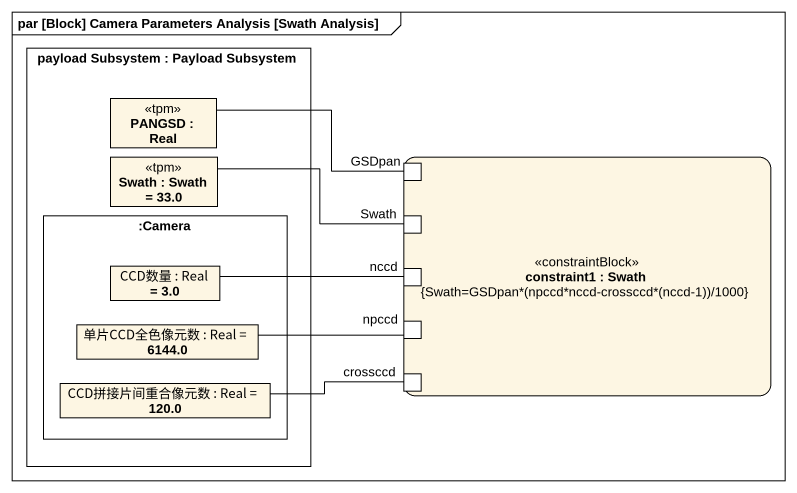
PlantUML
@startuml
mainframe par [Block] Camera Parameters Analysis [Swath Analysis]
rectangle "payload Subsystem : Payload Subsystem" as payload_Subsystem {
  rectangle "PANGSD : Real" as PANGSD <<tpm>>
  rectangle "Swath : Swath = 33.0" as Swath <<tpm>>
  rectangle ":Camera" as Camera {
    rectangle "CCD数量 : Real = 3.0" as CCD数量
    rectangle "单片CCD全色像元数 : Real = 6144.0" as 单片CCD全色像元数
    rectangle "CCD拼接片间重合像元数 : Real = 120.0" as CCD拼接片间重合像元数
  }
}
rectangle "constraint1 : Swath\n{Swath=GSDpan*(npccd*nccd-crossccd*(nccd-1))/1000}" as constraint1 <<constraintBlock>> {
  port GSDpan
  port "Swath" as Swath_2
  port nccd
  port npccd
  port crossccd
}
PANGSD -right- GSDpan
Swath -right- Swath_2
CCD数量 -right- nccd
单片CCD全色像元数 -right- npccd
CCD拼接片间重合像元数 -right- crossccd
@enduml
